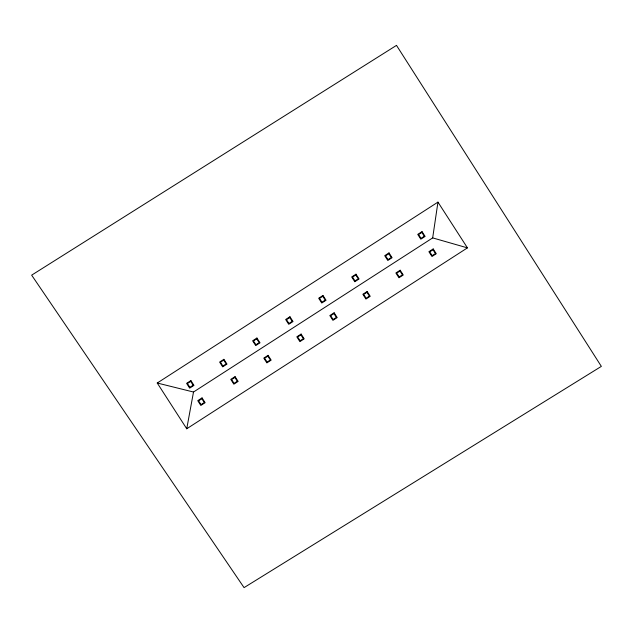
<?xml version="1.0" encoding="UTF-8"?>
<svg xmlns="http://www.w3.org/2000/svg" width="633" height="633" viewBox="0 0 633 633"><rect width="100%" height="100%" fill="white"/><g stroke="black" fill="none" stroke-linecap="round" stroke-linejoin="round"><path stroke-width="0.95" d="M157.245 383.02L193.508 392.025L432.671 237.897L437.957 202.117L157.245 383.02L186.735 428.77L467.439 247.867L437.957 202.117M186.735 428.77L193.508 392.025M432.671 237.897L467.439 247.867M190.881 380.591L186.593 383.361L189.671 388.14L193.959 385.37L190.881 380.591M223.9 359.315L219.611 362.076L222.689 366.855L226.986 364.094L223.9 359.315M256.927 338.03L252.63 340.799L255.716 345.578L260.005 342.809L256.927 338.03M289.946 316.745L285.657 319.515L288.735 324.294L293.024 321.532L289.946 316.745M322.965 295.469L318.676 298.238L321.754 303.017L326.05 300.248L322.965 295.469M355.991 274.184L351.695 276.953L354.781 281.732L359.069 278.971L355.991 274.184M389.01 252.907L384.722 255.677L387.8 260.456L392.088 257.686L389.01 252.907M422.029 231.623L417.74 234.392L420.818 239.171L425.115 236.41L422.029 231.623M190.691 381.406L187.423 383.511L189.876 387.317L193.144 385.212L190.691 381.406M223.718 360.13L220.45 362.234L222.903 366.04L226.171 363.928L223.718 360.13M256.737 338.845L253.469 340.95L255.922 344.756L259.19 342.651L256.737 338.845M289.756 317.568L286.488 319.673L288.941 323.479L292.209 321.366L289.756 317.568M322.783 296.284L319.515 298.388L321.968 302.194L325.235 300.089L322.783 296.284M355.801 274.999L352.534 277.112L354.986 280.91L358.254 278.805L355.801 274.999M388.82 253.722L385.552 255.827L388.005 259.633L391.273 257.528L388.82 253.722M421.847 232.438L418.579 234.55L421.032 238.348L424.3 236.244L421.847 232.438M202.038 397.904L197.749 400.673L200.827 405.452L205.124 402.691L202.038 397.904M235.065 376.627L230.768 379.389L233.854 384.176L238.143 381.406L235.065 376.627M268.083 355.342L263.795 358.112L266.873 362.891L271.161 360.122L268.083 355.342M301.102 334.066L296.814 336.827L299.892 341.614L304.188 338.845L301.102 334.066M334.129 312.781L329.833 315.55L332.918 320.33L337.207 317.56L334.129 312.781M367.148 291.504L362.859 294.266L365.937 299.053L370.226 296.284L367.148 291.504M400.167 270.22L395.878 272.989L398.956 277.768L403.253 274.999L400.167 270.22M433.194 248.943L428.897 251.705L431.975 256.484L436.272 253.722L433.194 248.943M201.856 398.719L198.588 400.831L201.041 404.629L204.309 402.525L201.856 398.719M234.875 377.442L231.607 379.547L234.06 383.353L237.328 381.248L234.875 377.442M267.894 356.157L264.626 358.27L267.079 362.068L270.346 359.963L267.894 356.157M300.92 334.881L297.652 336.985L300.105 340.791L303.373 338.687L300.92 334.881M333.939 313.596L330.671 315.709L333.124 319.507L336.392 317.402L333.939 313.596M366.958 292.319L363.69 294.424L366.143 298.23L369.411 296.125L366.958 292.319M399.985 271.035L396.717 273.147L399.17 276.945L402.438 274.841L399.985 271.035M433.004 249.758L429.736 251.863L432.189 255.669L435.457 253.564L433.004 249.758M396.495 45.378L31.65 275.157L244.061 587.622L601.35 366.38L396.495 45.378"/></g></svg>
